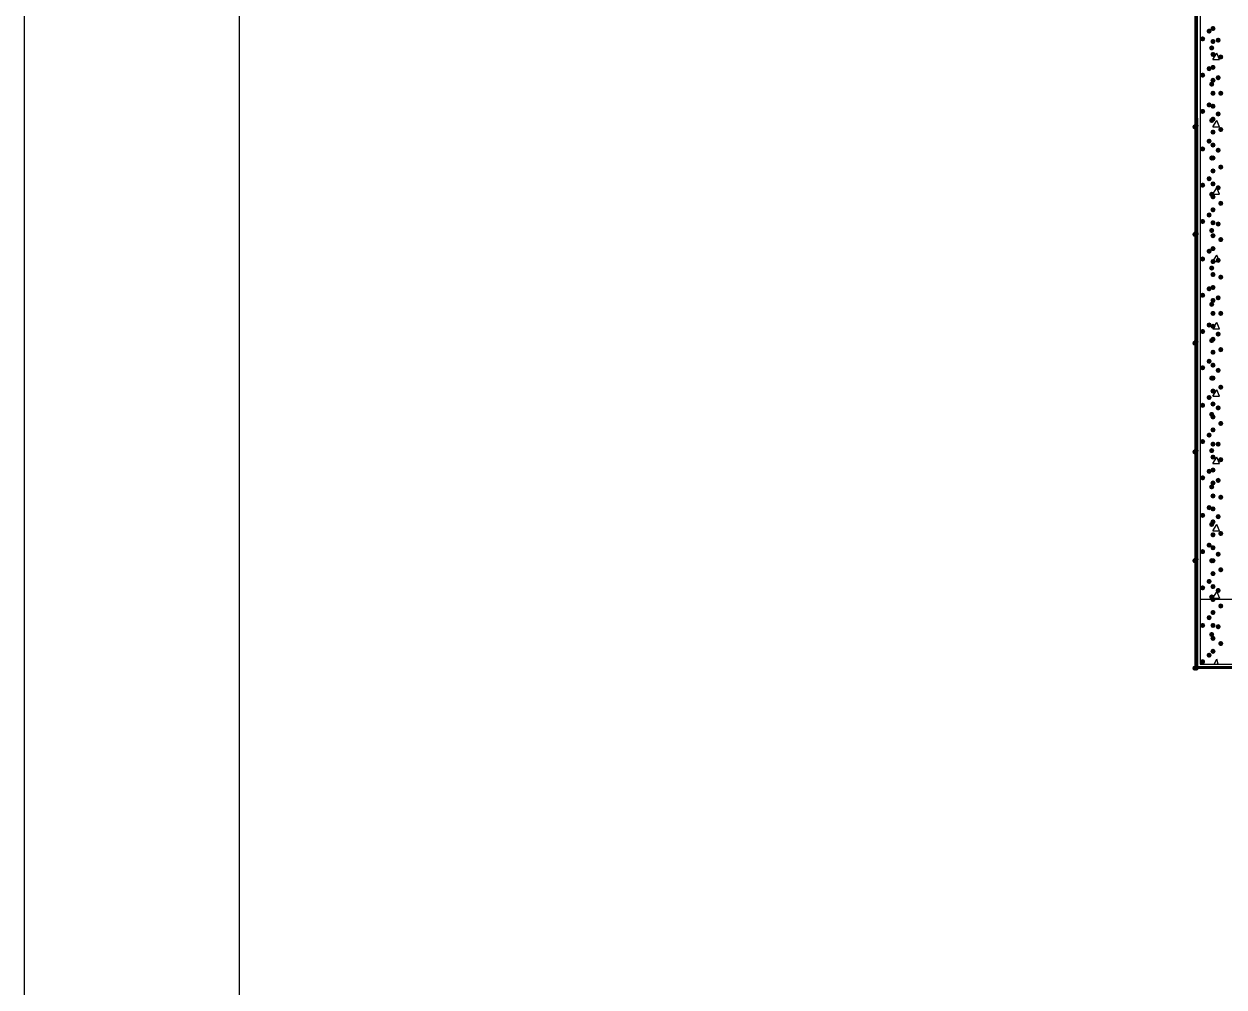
# Model space of a CAD drawing. Header units: millimetres. Extents: x 0 to 420, y 0 to 297.
# Drawn here: x 0.21 to 39.43, y 73.99 to 105.47 of the extents above; entities that cross this region are included whole.
import ezdxf

# ---------------------------------------------------------------- set-up
doc = ezdxf.new("R2010")
doc.units = ezdxf.units.MM
doc.layers.get('0').update_dxf_attribs({"linetype": 'CONTINUOUS'})

msp = doc.modelspace()

# ---------------------------------------------------------------- hatches: boundary and pattern name
at = {"true_color": 0x000007}
h = msp.add_hatch(color=0, dxfattribs=at)
h.paths.add_polyline_path([(38.565667, 228.049667), (38.523333, 228.049667), (38.565667, 84.455)], flags=0)
h.paths.add_polyline_path([(38.523333, 228.049667), (38.565667, 84.455), (38.523333, 84.455)], flags=0)
at = {"true_color": 0x000008}
for points in [[(39.031333, 105.240667), (39.006462, 105.180871), (38.946667, 105.156), (38.886871, 105.180871), (38.862, 105.240667), (38.886871, 105.300462), (38.946667, 105.325333), (39.006462, 105.300463)], [(39.158333, 105.325333), (39.133463, 105.265537), (39.073667, 105.240667), (39.013871, 105.265537), (38.989, 105.325333), (39.013871, 105.385129), (39.073667, 105.41), (39.133462, 105.385129)], [(38.819667, 104.986667), (38.794796, 104.926871), (38.735, 104.902), (38.675204, 104.926871), (38.650333, 104.986667), (38.675204, 105.046462), (38.735, 105.071333), (38.794796, 105.046463)], [(39.116, 104.690333), (39.091129, 104.630538), (39.031333, 104.605667), (38.971537, 104.630538), (38.946667, 104.690333), (38.971537, 104.750129), (39.031333, 104.775), (39.091129, 104.750129)], [(39.158333, 104.902), (39.133463, 104.842204), (39.073667, 104.817333), (39.013871, 104.842204), (38.989, 104.902), (39.013871, 104.961796), (39.073667, 104.986667), (39.133462, 104.961796)], [(39.327667, 104.944333), (39.302796, 104.884537), (39.243, 104.859667), (39.183204, 104.884537), (39.158333, 104.944333), (39.183204, 105.004129), (39.243, 105.029), (39.302796, 105.004129)], [(39.158333, 104.478667), (39.133463, 104.418871), (39.073667, 104.394), (39.013871, 104.418871), (38.989, 104.478667), (39.013871, 104.538462), (39.073667, 104.563333), (39.133462, 104.538463)], [(39.412333, 104.394), (39.387463, 104.334204), (39.327667, 104.309333), (39.267871, 104.334204), (39.243, 104.394), (39.267871, 104.453796), (39.327667, 104.478667), (39.387462, 104.453796)], [(39.031333, 104.013), (39.006462, 103.953204), (38.946667, 103.928333), (38.886871, 103.953204), (38.862, 104.013), (38.886871, 104.072796), (38.946667, 104.097667), (39.006462, 104.072796)], [(39.158333, 104.055333), (39.133463, 103.995538), (39.073667, 103.970667), (39.013871, 103.995538), (38.989, 104.055333), (39.013871, 104.115129), (39.073667, 104.14), (39.133462, 104.115129)], [(38.819667, 103.801333), (38.794796, 103.741537), (38.735, 103.716667), (38.675204, 103.741537), (38.650333, 103.801333), (38.675204, 103.861129), (38.735, 103.886), (38.794796, 103.861129)], [(39.116, 103.505), (39.091129, 103.445204), (39.031333, 103.420333), (38.971537, 103.445204), (38.946667, 103.505), (38.971537, 103.564796), (39.031333, 103.589667), (39.091129, 103.564796)], [(39.158333, 103.632), (39.133463, 103.572204), (39.073667, 103.547333), (39.013871, 103.572204), (38.989, 103.632), (39.013871, 103.691796), (39.073667, 103.716667), (39.133462, 103.691796)], [(39.327667, 103.716667), (39.302796, 103.656871), (39.243, 103.632), (39.183204, 103.656871), (39.158333, 103.716667), (39.183204, 103.776462), (39.243, 103.801333), (39.302796, 103.776463)], [(39.158333, 103.208667), (39.133463, 103.148871), (39.073667, 103.124), (39.013871, 103.148871), (38.989, 103.208667), (39.013871, 103.268462), (39.073667, 103.293333), (39.133462, 103.268463)], [(39.412333, 103.208667), (39.387463, 103.148871), (39.327667, 103.124), (39.267871, 103.148871), (39.243, 103.208667), (39.267871, 103.268462), (39.327667, 103.293333), (39.387462, 103.268463)], [(39.031333, 102.827667), (39.006462, 102.767871), (38.946667, 102.743), (38.886871, 102.767871), (38.862, 102.827667), (38.886871, 102.887462), (38.946667, 102.912333), (39.006462, 102.887463)], [(39.158333, 102.785333), (39.133463, 102.725538), (39.073667, 102.700667), (39.013871, 102.725538), (38.989, 102.785333), (39.013871, 102.845129), (39.073667, 102.87), (39.133462, 102.845129)], [(38.819667, 102.616), (38.794796, 102.556204), (38.735, 102.531333), (38.675204, 102.556204), (38.650333, 102.616), (38.675204, 102.675796), (38.735, 102.700667), (38.794796, 102.675796)], [(39.116, 102.319667), (39.091129, 102.259871), (39.031333, 102.235), (38.971537, 102.259871), (38.946667, 102.319667), (38.971537, 102.379462), (39.031333, 102.404333), (39.091129, 102.379463)], [(39.158333, 102.362), (39.133463, 102.302204), (39.073667, 102.277333), (39.013871, 102.302204), (38.989, 102.362), (39.013871, 102.421796), (39.073667, 102.446667), (39.133462, 102.421796)], [(39.327667, 102.531333), (39.302796, 102.471537), (39.243, 102.446667), (39.183204, 102.471537), (39.158333, 102.531333), (39.183204, 102.591129), (39.243, 102.616), (39.302796, 102.591129)], [(39.158333, 101.938667), (39.133463, 101.878871), (39.073667, 101.854), (39.013871, 101.878871), (38.989, 101.938667), (39.013871, 101.998462), (39.073667, 102.023333), (39.133462, 101.998463)], [(39.412333, 102.023333), (39.387463, 101.963538), (39.327667, 101.938667), (39.267871, 101.963538), (39.243, 102.023333), (39.267871, 102.083129), (39.327667, 102.108), (39.387462, 102.083129)], [(39.031333, 101.642333), (39.006462, 101.582538), (38.946667, 101.557667), (38.886871, 101.582538), (38.862, 101.642333), (38.886871, 101.702129), (38.946667, 101.727), (39.006462, 101.702129)], [(39.158333, 101.515333), (39.133463, 101.455537), (39.073667, 101.430667), (39.013871, 101.455537), (38.989, 101.515333), (39.013871, 101.575129), (39.073667, 101.6), (39.133462, 101.575129)], [(38.819667, 101.388333), (38.794796, 101.328537), (38.735, 101.303667), (38.675204, 101.328537), (38.650333, 101.388333), (38.675204, 101.448129), (38.735, 101.473), (38.794796, 101.448129)], [(39.327667, 101.346), (39.302796, 101.286204), (39.243, 101.261333), (39.183204, 101.286204), (39.158333, 101.346), (39.183204, 101.405796), (39.243, 101.430667), (39.302796, 101.405796)], [(39.116, 101.092), (39.091129, 101.032204), (39.031333, 101.007333), (38.971537, 101.032204), (38.946667, 101.092), (38.971537, 101.151796), (39.031333, 101.176667), (39.091129, 101.151796)], [(39.158333, 101.092), (39.133463, 101.032204), (39.073667, 101.007333), (39.013871, 101.032204), (38.989, 101.092), (39.013871, 101.151796), (39.073667, 101.176667), (39.133462, 101.151796)], [(39.412333, 100.795667), (39.387463, 100.735871), (39.327667, 100.711), (39.267871, 100.735871), (39.243, 100.795667), (39.267871, 100.855462), (39.327667, 100.880333), (39.387462, 100.855463)], [(39.031333, 100.414667), (39.006462, 100.354871), (38.946667, 100.33), (38.886871, 100.354871), (38.862, 100.414667), (38.886871, 100.474462), (38.946667, 100.499333), (39.006462, 100.474463)], [(39.158333, 100.668667), (39.133463, 100.608871), (39.073667, 100.584), (39.013871, 100.608871), (38.989, 100.668667), (39.013871, 100.728462), (39.073667, 100.753333), (39.133462, 100.728463)], [(38.819667, 100.203), (38.794796, 100.143204), (38.735, 100.118333), (38.675204, 100.143204), (38.650333, 100.203), (38.675204, 100.262796), (38.735, 100.287667), (38.794796, 100.262796)], [(39.158333, 100.245333), (39.133463, 100.185538), (39.073667, 100.160667), (39.013871, 100.185538), (38.989, 100.245333), (39.013871, 100.305129), (39.073667, 100.33), (39.133462, 100.305129)], [(39.327667, 100.118333), (39.302796, 100.058538), (39.243, 100.033667), (39.183204, 100.058538), (39.158333, 100.118333), (39.183204, 100.178129), (39.243, 100.203), (39.302796, 100.178129)], [(39.116, 99.906667), (39.091129, 99.846871), (39.031333, 99.822), (38.971537, 99.846871), (38.946667, 99.906667), (38.971537, 99.966462), (39.031333, 99.991333), (39.091129, 99.966463)], [(39.158333, 99.822), (39.133463, 99.762204), (39.073667, 99.737333), (39.013871, 99.762204), (38.989, 99.822), (39.013871, 99.881796), (39.073667, 99.906667), (39.133462, 99.881796)], [(39.412333, 99.610333), (39.387463, 99.550538), (39.327667, 99.525667), (39.267871, 99.550538), (39.243, 99.610333), (39.267871, 99.670129), (39.327667, 99.695), (39.387462, 99.670129)], [(39.031333, 99.229333), (39.006462, 99.169537), (38.946667, 99.144667), (38.886871, 99.169537), (38.862, 99.229333), (38.886871, 99.289129), (38.946667, 99.314), (39.006462, 99.289129)], [(39.158333, 99.398667), (39.133463, 99.338871), (39.073667, 99.314), (39.013871, 99.338871), (38.989, 99.398667), (39.013871, 99.458462), (39.073667, 99.483333), (39.133462, 99.458463)], [(38.819667, 99.017667), (38.794796, 98.957871), (38.735, 98.933), (38.675204, 98.957871), (38.650333, 99.017667), (38.675204, 99.077462), (38.735, 99.102333), (38.794796, 99.077463)], [(39.158333, 98.975333), (39.133463, 98.915538), (39.073667, 98.890667), (39.013871, 98.915538), (38.989, 98.975333), (39.013871, 99.035129), (39.073667, 99.06), (39.133462, 99.035129)], [(39.327667, 98.933), (39.302796, 98.873204), (39.243, 98.848333), (39.183204, 98.873204), (39.158333, 98.933), (39.183204, 98.992796), (39.243, 99.017667), (39.302796, 98.992796)], [(39.116, 98.721333), (39.091129, 98.661537), (39.031333, 98.636667), (38.971537, 98.661537), (38.946667, 98.721333), (38.971537, 98.781129), (39.031333, 98.806), (39.091129, 98.781129)], [(39.158333, 98.552), (39.133463, 98.492204), (39.073667, 98.467333), (39.013871, 98.492204), (38.989, 98.552), (39.013871, 98.611796), (39.073667, 98.636667), (39.133462, 98.611796)], [(39.412333, 98.425), (39.387463, 98.365204), (39.327667, 98.340333), (39.267871, 98.365204), (39.243, 98.425), (39.267871, 98.484796), (39.327667, 98.509667), (39.387462, 98.484796)], [(39.031333, 98.044), (39.006462, 97.984204), (38.946667, 97.959333), (38.886871, 97.984204), (38.862, 98.044), (38.886871, 98.103796), (38.946667, 98.128667), (39.006462, 98.103796)], [(39.158333, 98.128667), (39.133463, 98.068871), (39.073667, 98.044), (39.013871, 98.068871), (38.989, 98.128667), (39.013871, 98.188462), (39.073667, 98.213333), (39.133462, 98.188463)], [(38.819667, 97.79), (38.794796, 97.730204), (38.735, 97.705333), (38.675204, 97.730204), (38.650333, 97.79), (38.675204, 97.849796), (38.735, 97.874667), (38.794796, 97.849796)], [(39.158333, 97.705333), (39.133463, 97.645537), (39.073667, 97.620667), (39.013871, 97.645537), (38.989, 97.705333), (39.013871, 97.765129), (39.073667, 97.79), (39.133462, 97.765129)], [(39.327667, 97.747667), (39.302796, 97.687871), (39.243, 97.663), (39.183204, 97.687871), (39.158333, 97.747667), (39.183204, 97.807462), (39.243, 97.832333), (39.302796, 97.807463)], [(39.116, 97.493667), (39.091129, 97.433871), (39.031333, 97.409), (38.971537, 97.433871), (38.946667, 97.493667), (38.971537, 97.553462), (39.031333, 97.578333), (39.091129, 97.553463)], [(39.158333, 97.282), (39.133463, 97.222204), (39.073667, 97.197333), (39.013871, 97.222204), (38.989, 97.282), (39.013871, 97.341796), (39.073667, 97.366667), (39.133462, 97.341796)], [(39.412333, 97.197333), (39.387463, 97.137538), (39.327667, 97.112667), (39.267871, 97.137538), (39.243, 97.197333), (39.267871, 97.257129), (39.327667, 97.282), (39.387462, 97.257129)], [(39.031333, 96.816333), (39.006462, 96.756537), (38.946667, 96.731667), (38.886871, 96.756537), (38.862, 96.816333), (38.886871, 96.876129), (38.946667, 96.901), (39.006462, 96.876129)], [(39.158333, 96.858667), (39.133463, 96.798871), (39.073667, 96.774), (39.013871, 96.798871), (38.989, 96.858667), (39.013871, 96.918462), (39.073667, 96.943333), (39.133462, 96.918463)], [(38.819667, 96.604667), (38.794796, 96.544871), (38.735, 96.52), (38.675204, 96.544871), (38.650333, 96.604667), (38.675204, 96.664462), (38.735, 96.689333), (38.794796, 96.664463)], [(39.158333, 96.435333), (39.133463, 96.375538), (39.073667, 96.350667), (39.013871, 96.375538), (38.989, 96.435333), (39.013871, 96.495129), (39.073667, 96.52), (39.133462, 96.495129)], [(39.327667, 96.52), (39.302796, 96.460204), (39.243, 96.435333), (39.183204, 96.460204), (39.158333, 96.52), (39.183204, 96.579796), (39.243, 96.604667), (39.302796, 96.579796)], [(39.116, 96.308333), (39.091129, 96.248537), (39.031333, 96.223667), (38.971537, 96.248537), (38.946667, 96.308333), (38.971537, 96.368129), (39.031333, 96.393), (39.091129, 96.368129)], [(39.158333, 96.012), (39.133463, 95.952204), (39.073667, 95.927333), (39.013871, 95.952204), (38.989, 96.012), (39.013871, 96.071796), (39.073667, 96.096667), (39.133462, 96.071796)], [(39.412333, 96.012), (39.387463, 95.952204), (39.327667, 95.927333), (39.267871, 95.952204), (39.243, 96.012), (39.267871, 96.071796), (39.327667, 96.096667), (39.387462, 96.071796)], [(39.031333, 95.631), (39.006462, 95.571204), (38.946667, 95.546333), (38.886871, 95.571204), (38.862, 95.631), (38.886871, 95.690796), (38.946667, 95.715667), (39.006462, 95.690796)], [(38.819667, 95.419333), (38.794796, 95.359537), (38.735, 95.334667), (38.675204, 95.359537), (38.650333, 95.419333), (38.675204, 95.479129), (38.735, 95.504), (38.794796, 95.479129)], [(39.158333, 95.588667), (39.133463, 95.528871), (39.073667, 95.504), (39.013871, 95.528871), (38.989, 95.588667), (39.013871, 95.648462), (39.073667, 95.673333), (39.133462, 95.648463)], [(39.327667, 95.334667), (39.302796, 95.274871), (39.243, 95.25), (39.183204, 95.274871), (39.158333, 95.334667), (39.183204, 95.394462), (39.243, 95.419333), (39.302796, 95.394463)], [(39.116, 95.123), (39.091129, 95.063204), (39.031333, 95.038333), (38.971537, 95.063204), (38.946667, 95.123), (38.971537, 95.182796), (39.031333, 95.207667), (39.091129, 95.182796)], [(39.158333, 95.165333), (39.133463, 95.105538), (39.073667, 95.080667), (39.013871, 95.105538), (38.989, 95.165333), (39.013871, 95.225129), (39.073667, 95.25), (39.133462, 95.225129)], [(39.031333, 94.445667), (39.006462, 94.385871), (38.946667, 94.361), (38.886871, 94.385871), (38.862, 94.445667), (38.886871, 94.505462), (38.946667, 94.530333), (39.006462, 94.505463)], [(39.158333, 94.742), (39.133463, 94.682204), (39.073667, 94.657333), (39.013871, 94.682204), (38.989, 94.742), (39.013871, 94.801796), (39.073667, 94.826667), (39.133462, 94.801796)], [(39.412333, 94.826667), (39.387463, 94.766871), (39.327667, 94.742), (39.267871, 94.766871), (39.243, 94.826667), (39.267871, 94.886462), (39.327667, 94.911333), (39.387462, 94.886463)], [(38.819667, 94.234), (38.794796, 94.174204), (38.735, 94.149333), (38.675204, 94.174204), (38.650333, 94.234), (38.675204, 94.293796), (38.735, 94.318667), (38.794796, 94.293796)], [(39.158333, 94.318667), (39.133463, 94.258871), (39.073667, 94.234), (39.013871, 94.258871), (38.989, 94.318667), (39.013871, 94.378462), (39.073667, 94.403333), (39.133462, 94.378463)], [(39.327667, 94.149333), (39.302796, 94.089537), (39.243, 94.064667), (39.183204, 94.089537), (39.158333, 94.149333), (39.183204, 94.209129), (39.243, 94.234), (39.302796, 94.209129)], [(39.116, 93.895333), (39.091129, 93.835538), (39.031333, 93.810667), (38.971537, 93.835538), (38.946667, 93.895333), (38.971537, 93.955129), (39.031333, 93.98), (39.091129, 93.955129)], [(39.158333, 93.895333), (39.133463, 93.835538), (39.073667, 93.810667), (39.013871, 93.835538), (38.989, 93.895333), (39.013871, 93.955129), (39.073667, 93.98), (39.133462, 93.955129)], [(39.158333, 93.472), (39.133463, 93.412204), (39.073667, 93.387333), (39.013871, 93.412204), (38.989, 93.472), (39.013871, 93.531796), (39.073667, 93.556667), (39.133462, 93.531796)], [(39.412333, 93.599), (39.387463, 93.539204), (39.327667, 93.514333), (39.267871, 93.539204), (39.243, 93.599), (39.267871, 93.658796), (39.327667, 93.683667), (39.387462, 93.658796)], [(38.819667, 93.006333), (38.794796, 92.946537), (38.735, 92.921667), (38.675204, 92.946537), (38.650333, 93.006333), (38.675204, 93.066129), (38.735, 93.091), (38.794796, 93.066129)], [(39.031333, 93.260333), (39.006462, 93.200537), (38.946667, 93.175667), (38.886871, 93.200537), (38.862, 93.260333), (38.886871, 93.320129), (38.946667, 93.345), (39.006462, 93.320129)], [(39.158333, 93.048667), (39.133463, 92.988871), (39.073667, 92.964), (39.013871, 92.988871), (38.989, 93.048667), (39.013871, 93.108462), (39.073667, 93.133333), (39.133462, 93.108463)], [(39.327667, 92.921667), (39.302796, 92.861871), (39.243, 92.837), (39.183204, 92.861871), (39.158333, 92.921667), (39.183204, 92.981462), (39.243, 93.006333), (39.302796, 92.981463)], [(39.116, 92.71), (39.091129, 92.650204), (39.031333, 92.625333), (38.971537, 92.650204), (38.946667, 92.71), (38.971537, 92.769796), (39.031333, 92.794667), (39.091129, 92.769796)], [(39.158333, 92.625333), (39.133463, 92.565538), (39.073667, 92.540667), (39.013871, 92.565538), (38.989, 92.625333), (39.013871, 92.685129), (39.073667, 92.71), (39.133462, 92.685129)], [(39.158333, 92.202), (39.133463, 92.142204), (39.073667, 92.117333), (39.013871, 92.142204), (38.989, 92.202), (39.013871, 92.261796), (39.073667, 92.286667), (39.133462, 92.261796)], [(39.412333, 92.413667), (39.387463, 92.353871), (39.327667, 92.329), (39.267871, 92.353871), (39.243, 92.413667), (39.267871, 92.473462), (39.327667, 92.498333), (39.387462, 92.473463)], [(38.819667, 91.821), (38.794796, 91.761204), (38.735, 91.736333), (38.675204, 91.761204), (38.650333, 91.821), (38.675204, 91.880796), (38.735, 91.905667), (38.794796, 91.880796)], [(39.031333, 92.032667), (39.006462, 91.972871), (38.946667, 91.948), (38.886871, 91.972871), (38.862, 92.032667), (38.886871, 92.092462), (38.946667, 92.117333), (39.006462, 92.092463)], [(39.158333, 91.736333), (39.133463, 91.676537), (39.073667, 91.651667), (39.013871, 91.676537), (38.989, 91.736333), (39.013871, 91.796129), (39.073667, 91.821), (39.133462, 91.796129)], [(39.327667, 91.736333), (39.302796, 91.676537), (39.243, 91.651667), (39.183204, 91.676537), (39.158333, 91.736333), (39.183204, 91.796129), (39.243, 91.821), (39.302796, 91.796129)], [(39.116, 91.524667), (39.091129, 91.464871), (39.031333, 91.44), (38.971537, 91.464871), (38.946667, 91.524667), (38.971537, 91.584462), (39.031333, 91.609333), (39.091129, 91.584463)], [(39.158333, 91.313), (39.133463, 91.253204), (39.073667, 91.228333), (39.013871, 91.253204), (38.989, 91.313), (39.013871, 91.372796), (39.073667, 91.397667), (39.133462, 91.372796)], [(39.412333, 91.228333), (39.387463, 91.168538), (39.327667, 91.143667), (39.267871, 91.168538), (39.243, 91.228333), (39.267871, 91.288129), (39.327667, 91.313), (39.387462, 91.288129)], [(38.819667, 90.635667), (38.794796, 90.575871), (38.735, 90.551), (38.675204, 90.575871), (38.650333, 90.635667), (38.675204, 90.695462), (38.735, 90.720333), (38.794796, 90.695463)], [(39.031333, 90.847333), (39.006462, 90.787537), (38.946667, 90.762667), (38.886871, 90.787537), (38.862, 90.847333), (38.886871, 90.907129), (38.946667, 90.932), (39.006462, 90.907129)], [(39.158333, 90.889667), (39.133463, 90.829871), (39.073667, 90.805), (39.013871, 90.829871), (38.989, 90.889667), (39.013871, 90.949462), (39.073667, 90.974333), (39.133462, 90.949463)], [(39.327667, 90.551), (39.302796, 90.491204), (39.243, 90.466333), (39.183204, 90.491204), (39.158333, 90.551), (39.183204, 90.610796), (39.243, 90.635667), (39.302796, 90.610796)], [(39.116, 90.339333), (39.091129, 90.279537), (39.031333, 90.254667), (38.971537, 90.279537), (38.946667, 90.339333), (38.971537, 90.399129), (39.031333, 90.424), (39.091129, 90.399129)], [(39.158333, 90.466333), (39.133463, 90.406537), (39.073667, 90.381667), (39.013871, 90.406537), (38.989, 90.466333), (39.013871, 90.526129), (39.073667, 90.551), (39.133462, 90.526129)], [(39.158333, 90.043), (39.133463, 89.983204), (39.073667, 89.958333), (39.013871, 89.983204), (38.989, 90.043), (39.013871, 90.102796), (39.073667, 90.127667), (39.133462, 90.102796)], [(39.412333, 90.000667), (39.387463, 89.940871), (39.327667, 89.916), (39.267871, 89.940871), (39.243, 90.000667), (39.267871, 90.060462), (39.327667, 90.085333), (39.387462, 90.060463)], [(38.819667, 89.408), (38.794796, 89.348204), (38.735, 89.323333), (38.675204, 89.348204), (38.650333, 89.408), (38.675204, 89.467796), (38.735, 89.492667), (38.794796, 89.467796)], [(39.031333, 89.662), (39.006462, 89.602204), (38.946667, 89.577333), (38.886871, 89.602204), (38.862, 89.662), (38.886871, 89.721796), (38.946667, 89.746667), (39.006462, 89.721796)], [(39.158333, 89.619667), (39.133463, 89.559871), (39.073667, 89.535), (39.013871, 89.559871), (38.989, 89.619667), (39.013871, 89.679462), (39.073667, 89.704333), (39.133462, 89.679463)], [(39.327667, 89.365667), (39.302796, 89.305871), (39.243, 89.281), (39.183204, 89.305871), (39.158333, 89.365667), (39.183204, 89.425462), (39.243, 89.450333), (39.302796, 89.425463)], [(39.116, 89.111667), (39.091129, 89.051871), (39.031333, 89.027), (38.971537, 89.051871), (38.946667, 89.111667), (38.971537, 89.171462), (39.031333, 89.196333), (39.091129, 89.171463)], [(39.158333, 89.196333), (39.133463, 89.136537), (39.073667, 89.111667), (39.013871, 89.136537), (38.989, 89.196333), (39.013871, 89.256129), (39.073667, 89.281), (39.133462, 89.256129)], [(39.158333, 88.773), (39.133463, 88.713204), (39.073667, 88.688333), (39.013871, 88.713204), (38.989, 88.773), (39.013871, 88.832796), (39.073667, 88.857667), (39.133462, 88.832796)], [(39.412333, 88.815333), (39.387463, 88.755538), (39.327667, 88.730667), (39.267871, 88.755538), (39.243, 88.815333), (39.267871, 88.875129), (39.327667, 88.9), (39.387462, 88.875129)], [(38.819667, 88.222667), (38.794796, 88.162871), (38.735, 88.138), (38.675204, 88.162871), (38.650333, 88.222667), (38.675204, 88.282462), (38.735, 88.307333), (38.794796, 88.282463)], [(39.031333, 88.434333), (39.006462, 88.374537), (38.946667, 88.349667), (38.886871, 88.374537), (38.862, 88.434333), (38.886871, 88.494129), (38.946667, 88.519), (39.006462, 88.494129)], [(39.158333, 88.349667), (39.133463, 88.289871), (39.073667, 88.265), (39.013871, 88.289871), (38.989, 88.349667), (39.013871, 88.409462), (39.073667, 88.434333), (39.133462, 88.409463)], [(39.116, 87.926333), (39.091129, 87.866537), (39.031333, 87.841667), (38.971537, 87.866537), (38.946667, 87.926333), (38.971537, 87.986129), (39.031333, 88.011), (39.091129, 87.986129)], [(39.158333, 87.926333), (39.133463, 87.866537), (39.073667, 87.841667), (39.013871, 87.866537), (38.989, 87.926333), (39.013871, 87.986129), (39.073667, 88.011), (39.133462, 87.986129)], [(39.327667, 88.138), (39.302796, 88.078204), (39.243, 88.053333), (39.183204, 88.078204), (39.158333, 88.138), (39.183204, 88.197796), (39.243, 88.222667), (39.302796, 88.197796)], [(39.158333, 87.503), (39.133463, 87.443204), (39.073667, 87.418333), (39.013871, 87.443204), (38.989, 87.503), (39.013871, 87.562796), (39.073667, 87.587667), (39.133462, 87.562796)], [(39.412333, 87.63), (39.387463, 87.570204), (39.327667, 87.545333), (39.267871, 87.570204), (39.243, 87.63), (39.267871, 87.689796), (39.327667, 87.714667), (39.387462, 87.689796)], [(38.819667, 87.037333), (38.794796, 86.977537), (38.735, 86.952667), (38.675204, 86.977537), (38.650333, 87.037333), (38.675204, 87.097129), (38.735, 87.122), (38.794796, 87.097129)], [(39.031333, 87.249), (39.006462, 87.189204), (38.946667, 87.164333), (38.886871, 87.189204), (38.862, 87.249), (38.886871, 87.308796), (38.946667, 87.333667), (39.006462, 87.308796)], [(39.158333, 87.079667), (39.133463, 87.019871), (39.073667, 86.995), (39.013871, 87.019871), (38.989, 87.079667), (39.013871, 87.139462), (39.073667, 87.164333), (39.133462, 87.139463)], [(39.116, 86.741), (39.091129, 86.681204), (39.031333, 86.656333), (38.971537, 86.681204), (38.946667, 86.741), (38.971537, 86.800796), (39.031333, 86.825667), (39.091129, 86.800796)], [(39.158333, 86.656333), (39.133463, 86.596537), (39.073667, 86.571667), (39.013871, 86.596537), (38.989, 86.656333), (39.013871, 86.716129), (39.073667, 86.741), (39.133462, 86.716129)], [(39.327667, 86.952667), (39.302796, 86.892871), (39.243, 86.868), (39.183204, 86.892871), (39.158333, 86.952667), (39.183204, 87.012462), (39.243, 87.037333), (39.302796, 87.012463)]]:
    msp.add_hatch(color=0, dxfattribs=at).paths.add_polyline_path(points, flags=0)
at = {"true_color": 0x0000fe}
for points in [[(38.565667, 102.108), (38.540796, 102.048204), (38.481, 102.023333), (38.421204, 102.048204), (38.396333, 102.108), (38.421204, 102.167796), (38.481, 102.192667), (38.540796, 102.167796)], [(38.608, 102.150333), (38.583129, 102.090538), (38.523333, 102.065667), (38.463538, 102.090538), (38.438667, 102.150333), (38.463537, 102.210129), (38.523333, 102.235), (38.583129, 102.210129)], [(38.608, 102.150333), (38.583129, 102.090538), (38.523333, 102.065667), (38.463538, 102.090538), (38.438667, 102.150333), (38.463537, 102.210129), (38.523333, 102.235), (38.583129, 102.210129)], [(38.608, 102.150333), (38.583129, 102.090538), (38.523333, 102.065667), (38.463538, 102.090538), (38.438667, 102.150333), (38.463537, 102.210129), (38.523333, 102.235), (38.583129, 102.210129)], [(38.565667, 98.594333), (38.540796, 98.534537), (38.481, 98.509667), (38.421204, 98.534537), (38.396333, 98.594333), (38.421204, 98.654129), (38.481, 98.679), (38.540796, 98.654129)], [(38.608, 98.636667), (38.583129, 98.576871), (38.523333, 98.552), (38.463538, 98.576871), (38.438667, 98.636667), (38.463537, 98.696462), (38.523333, 98.721333), (38.583129, 98.696463)], [(38.608, 98.594333), (38.583129, 98.534537), (38.523333, 98.509667), (38.463538, 98.534537), (38.438667, 98.594333), (38.463537, 98.654129), (38.523333, 98.679), (38.583129, 98.654129)], [(38.608, 98.594333), (38.583129, 98.534537), (38.523333, 98.509667), (38.463538, 98.534537), (38.438667, 98.594333), (38.463537, 98.654129), (38.523333, 98.679), (38.583129, 98.654129)], [(38.565667, 95.038333), (38.540796, 94.978538), (38.481, 94.953667), (38.421204, 94.978538), (38.396333, 95.038333), (38.421204, 95.098129), (38.481, 95.123), (38.540796, 95.098129)], [(38.608, 95.080667), (38.583129, 95.020871), (38.523333, 94.996), (38.463538, 95.020871), (38.438667, 95.080667), (38.463537, 95.140462), (38.523333, 95.165333), (38.583129, 95.140463)], [(38.608, 95.080667), (38.583129, 95.020871), (38.523333, 94.996), (38.463538, 95.020871), (38.438667, 95.080667), (38.463537, 95.140462), (38.523333, 95.165333), (38.583129, 95.140463)], [(38.608, 95.080667), (38.583129, 95.020871), (38.523333, 94.996), (38.463538, 95.020871), (38.438667, 95.080667), (38.463537, 95.140462), (38.523333, 95.165333), (38.583129, 95.140463)], [(38.565667, 91.482333), (38.540796, 91.422537), (38.481, 91.397667), (38.421204, 91.422537), (38.396333, 91.482333), (38.421204, 91.542129), (38.481, 91.567), (38.540796, 91.542129)], [(38.608, 91.524667), (38.583129, 91.464871), (38.523333, 91.44), (38.463538, 91.464871), (38.438667, 91.524667), (38.463537, 91.584462), (38.523333, 91.609333), (38.583129, 91.584463)], [(38.608, 91.524667), (38.583129, 91.464871), (38.523333, 91.44), (38.463538, 91.464871), (38.438667, 91.524667), (38.463537, 91.584462), (38.523333, 91.609333), (38.583129, 91.584463)], [(38.608, 91.524667), (38.583129, 91.464871), (38.523333, 91.44), (38.463538, 91.464871), (38.438667, 91.524667), (38.463537, 91.584462), (38.523333, 91.609333), (38.583129, 91.584463)], [(38.565667, 87.926333), (38.540796, 87.866537), (38.481, 87.841667), (38.421204, 87.866537), (38.396333, 87.926333), (38.421204, 87.986129), (38.481, 88.011), (38.540796, 87.986129)], [(38.608, 87.968667), (38.583129, 87.908871), (38.523333, 87.884), (38.463538, 87.908871), (38.438667, 87.968667), (38.463537, 88.028462), (38.523333, 88.053333), (38.583129, 88.028463)], [(38.608, 87.968667), (38.583129, 87.908871), (38.523333, 87.884), (38.463538, 87.908871), (38.438667, 87.968667), (38.463537, 88.028462), (38.523333, 88.053333), (38.583129, 88.028463)], [(38.608, 87.968667), (38.583129, 87.908871), (38.523333, 87.884), (38.463538, 87.908871), (38.438667, 87.968667), (38.463537, 88.028462), (38.523333, 88.053333), (38.583129, 88.028463)], [(38.565667, 84.412667), (38.540796, 84.352871), (38.481, 84.328), (38.421204, 84.352871), (38.396333, 84.412667), (38.421204, 84.472462), (38.481, 84.497333), (38.540796, 84.472463)], [(38.565667, 84.412667), (38.540796, 84.352871), (38.481, 84.328), (38.421204, 84.352871), (38.396333, 84.412667), (38.421204, 84.472462), (38.481, 84.497333), (38.540796, 84.472463)], [(38.565667, 84.412667), (38.540796, 84.352871), (38.481, 84.328), (38.421204, 84.352871), (38.396333, 84.412667), (38.421204, 84.472462), (38.481, 84.497333), (38.540796, 84.472463)], [(38.565667, 84.412667), (38.540796, 84.352871), (38.481, 84.328), (38.421204, 84.352871), (38.396333, 84.412667), (38.421204, 84.472462), (38.481, 84.497333), (38.540796, 84.472463)], [(38.608, 84.412667), (38.583129, 84.352871), (38.523333, 84.328), (38.463538, 84.352871), (38.438667, 84.412667), (38.463537, 84.472462), (38.523333, 84.497333), (38.583129, 84.472463)], [(38.608, 84.412667), (38.583129, 84.352871), (38.523333, 84.328), (38.463538, 84.352871), (38.438667, 84.412667), (38.463537, 84.472462), (38.523333, 84.497333), (38.583129, 84.472463)], [(38.608, 84.412667), (38.583129, 84.352871), (38.523333, 84.328), (38.463538, 84.352871), (38.438667, 84.412667), (38.463537, 84.472462), (38.523333, 84.497333), (38.583129, 84.472463)], [(38.608, 84.412667), (38.583129, 84.352871), (38.523333, 84.328), (38.463538, 84.352871), (38.438667, 84.412667), (38.463537, 84.472462), (38.523333, 84.497333), (38.583129, 84.472463)], [(38.608, 84.412667), (38.583129, 84.352871), (38.523333, 84.328), (38.463538, 84.352871), (38.438667, 84.412667), (38.463537, 84.472462), (38.523333, 84.497333), (38.583129, 84.472463)], [(38.608, 84.412667), (38.583129, 84.352871), (38.523333, 84.328), (38.463538, 84.352871), (38.438667, 84.412667), (38.463537, 84.472462), (38.523333, 84.497333), (38.583129, 84.472463)], [(38.608, 84.412667), (38.583129, 84.352871), (38.523333, 84.328), (38.463538, 84.352871), (38.438667, 84.412667), (38.463537, 84.472462), (38.523333, 84.497333), (38.583129, 84.472463)], [(38.608, 84.412667), (38.583129, 84.352871), (38.523333, 84.328), (38.463538, 84.352871), (38.438667, 84.412667), (38.463537, 84.472462), (38.523333, 84.497333), (38.583129, 84.472463)]]:
    msp.add_hatch(color=0, dxfattribs=at).paths.add_polyline_path(points, flags=0)
at = {"true_color": 0x000007}
for points in [[(39.158333, 86.233), (39.133463, 86.173204), (39.073667, 86.148333), (39.013871, 86.173204), (38.989, 86.233), (39.013871, 86.292796), (39.073667, 86.317667), (39.133462, 86.292796)], [(39.412333, 86.444667), (39.387463, 86.384871), (39.327667, 86.36), (39.267871, 86.384871), (39.243, 86.444667), (39.267871, 86.504462), (39.327667, 86.529333), (39.387462, 86.504463)], [(39.031333, 86.063667), (39.006462, 86.003871), (38.946667, 85.979), (38.886871, 86.003871), (38.862, 86.063667), (38.886871, 86.123462), (38.946667, 86.148333), (39.006462, 86.123463)], [(38.819667, 85.809667), (38.794796, 85.749871), (38.735, 85.725), (38.675204, 85.749871), (38.650333, 85.809667), (38.675204, 85.869462), (38.735, 85.894333), (38.794796, 85.869463)], [(39.116, 85.513333), (39.091129, 85.453537), (39.031333, 85.428667), (38.971537, 85.453537), (38.946667, 85.513333), (38.971537, 85.573129), (39.031333, 85.598), (39.091129, 85.573129)], [(39.158333, 85.809667), (39.133463, 85.749871), (39.073667, 85.725), (39.013871, 85.749871), (38.989, 85.809667), (39.013871, 85.869462), (39.073667, 85.894333), (39.133462, 85.869463)], [(39.327667, 85.767333), (39.302796, 85.707538), (39.243, 85.682667), (39.183204, 85.707538), (39.158333, 85.767333), (39.183204, 85.827129), (39.243, 85.852), (39.302796, 85.827129)], [(39.158333, 85.386333), (39.133463, 85.326537), (39.073667, 85.301667), (39.013871, 85.326537), (38.989, 85.386333), (39.013871, 85.446129), (39.073667, 85.471), (39.133462, 85.446129)], [(39.412333, 85.217), (39.387463, 85.157204), (39.327667, 85.132333), (39.267871, 85.157204), (39.243, 85.217), (39.267871, 85.276796), (39.327667, 85.301667), (39.387462, 85.276796)], [(39.031333, 84.836), (39.006462, 84.776204), (38.946667, 84.751333), (38.886871, 84.776204), (38.862, 84.836), (38.886871, 84.895796), (38.946667, 84.920667), (39.006462, 84.895796)], [(39.158333, 84.963), (39.133463, 84.903204), (39.073667, 84.878333), (39.013871, 84.903204), (38.989, 84.963), (39.013871, 85.022796), (39.073667, 85.047667), (39.133462, 85.022796)], [(38.565667, 84.412667), (38.540796, 84.352871), (38.481, 84.328), (38.421204, 84.352871), (38.396333, 84.412667), (38.421204, 84.472462), (38.481, 84.497333), (38.540796, 84.472463)], [(38.523333, 84.455), (38.565667, 84.455), (38.523333, 84.412667)], [(38.565667, 84.455), (38.565667, 84.412667), (38.523333, 84.412667)], [(38.819667, 84.624333), (38.794796, 84.564537), (38.735, 84.539667), (38.675204, 84.564537), (38.650333, 84.624333), (38.675204, 84.684129), (38.735, 84.709), (38.794796, 84.684129)]]:
    msp.add_hatch(color=0, dxfattribs=at).paths.add_polyline_path(points, flags=0)
h = msp.add_hatch(color=0, dxfattribs=at)
h.paths.add_polyline_path([(386.969, 84.455), (38.565667, 84.455), (386.969, 84.412667)], flags=0)
h.paths.add_polyline_path([(38.565667, 84.455), (386.969, 84.412667), (38.565667, 84.412667)], flags=0)

# ---------------------------------------------------------------- linework, layer by layer
at = {"color": 0, "true_color": 0x000007}
for points in [[(0.211667, 0), (420.073667, 0), (420.073667, 296.926), (0.211667, 296.926)], [(7.239, 1.735667), (418.338, 1.735667), (418.338, 295.190333), (7.239, 295.190333)], [(38.481, 84.412667), (38.523333, 84.412667), (38.523333, 228.049667)], [(38.523333, 84.412667), (38.523333, 228.049667)], [(38.565667, 228.049667), (38.523333, 228.049667), (38.565667, 84.455)], [(38.523333, 228.049667), (38.565667, 84.455), (38.523333, 84.455)], [(38.650333, 86.656333), (38.650333, 84.539667), (40.767, 84.539667), (40.767, 86.656333)], [(38.523333, 84.455), (38.565667, 84.455), (38.523333, 84.412667)], [(38.565667, 84.455), (38.565667, 84.412667), (38.523333, 84.412667)], [(386.969, 84.455), (38.565667, 84.455), (386.969, 84.412667)], [(38.565667, 84.455), (386.969, 84.412667), (38.565667, 84.412667)]]:
    msp.add_lwpolyline(points, close=True, dxfattribs=at)
for points in [[(38.481, 228.049667), (38.481, 84.412667)], [(38.523333, 84.412667), (38.523333, 228.049667)], [(38.523333, 228.049667), (38.523333, 84.455), (38.523333, 84.412667)], [(38.565667, 84.455), (38.565667, 228.049667)], [(38.650333, 105.748667), (38.650333, 86.656333)], [(38.481, 84.412667), (38.523333, 84.412667)], [(387.053667, 84.412667), (38.481, 84.412667)], [(38.523333, 84.455), (38.523333, 84.412667)], [(387.011333, 84.412667), (38.523333, 84.412667), (387.011333, 84.412667), (38.523333, 84.412667)], [(38.523333, 84.412667), (387.011333, 84.412667), (38.523333, 84.412667), (387.011333, 84.412667)], [(387.011333, 84.412667), (38.523333, 84.412667)], [(38.523333, 84.412667), (38.565667, 84.412667), (386.969, 84.412667), (387.011333, 84.412667)], [(386.969, 84.455), (38.565667, 84.455)], [(39.116, 84.539667), (39.200667, 84.709)], [(39.243, 84.539667), (39.200667, 84.709)]]:
    msp.add_lwpolyline(points, dxfattribs=at)
at = {"color": 0, "true_color": 0x000008}
for points in [[(39.073667, 104.309333), (39.200667, 104.521)], [(39.285333, 104.309333), (39.200667, 104.521)], [(39.073667, 104.309333), (39.285333, 104.309333)], [(39.073667, 102.108), (39.200667, 102.319667)], [(39.073667, 102.108), (39.285333, 102.108)], [(39.285333, 102.108), (39.200667, 102.319667)], [(39.073667, 99.906667), (39.200667, 100.118333)], [(39.285333, 99.906667), (39.200667, 100.118333)], [(39.073667, 99.906667), (39.285333, 99.906667)], [(39.073667, 97.705333), (39.200667, 97.917)], [(39.073667, 97.705333), (39.285333, 97.705333)], [(39.285333, 97.705333), (39.200667, 97.917)], [(39.073667, 95.504), (39.200667, 95.715667)], [(39.285333, 95.504), (39.200667, 95.715667)], [(39.073667, 95.504), (39.285333, 95.504)], [(39.073667, 93.302667), (39.200667, 93.514333)], [(39.285333, 93.302667), (39.200667, 93.514333)], [(39.073667, 93.302667), (39.285333, 93.302667)], [(39.073667, 91.101333), (39.200667, 91.313)], [(39.073667, 91.101333), (39.285333, 91.101333)], [(39.285333, 91.101333), (39.200667, 91.313)], [(39.073667, 88.9), (39.200667, 89.111667)], [(39.285333, 88.9), (39.200667, 89.111667)], [(39.073667, 88.9), (39.285333, 88.9)], [(39.073667, 86.698667), (39.200667, 86.910333), (39.285333, 86.698667)], [(39.073667, 86.698667), (39.285333, 86.698667)]]:
    msp.add_lwpolyline(points, dxfattribs=at)

doc.saveas('drawing.dxf')
